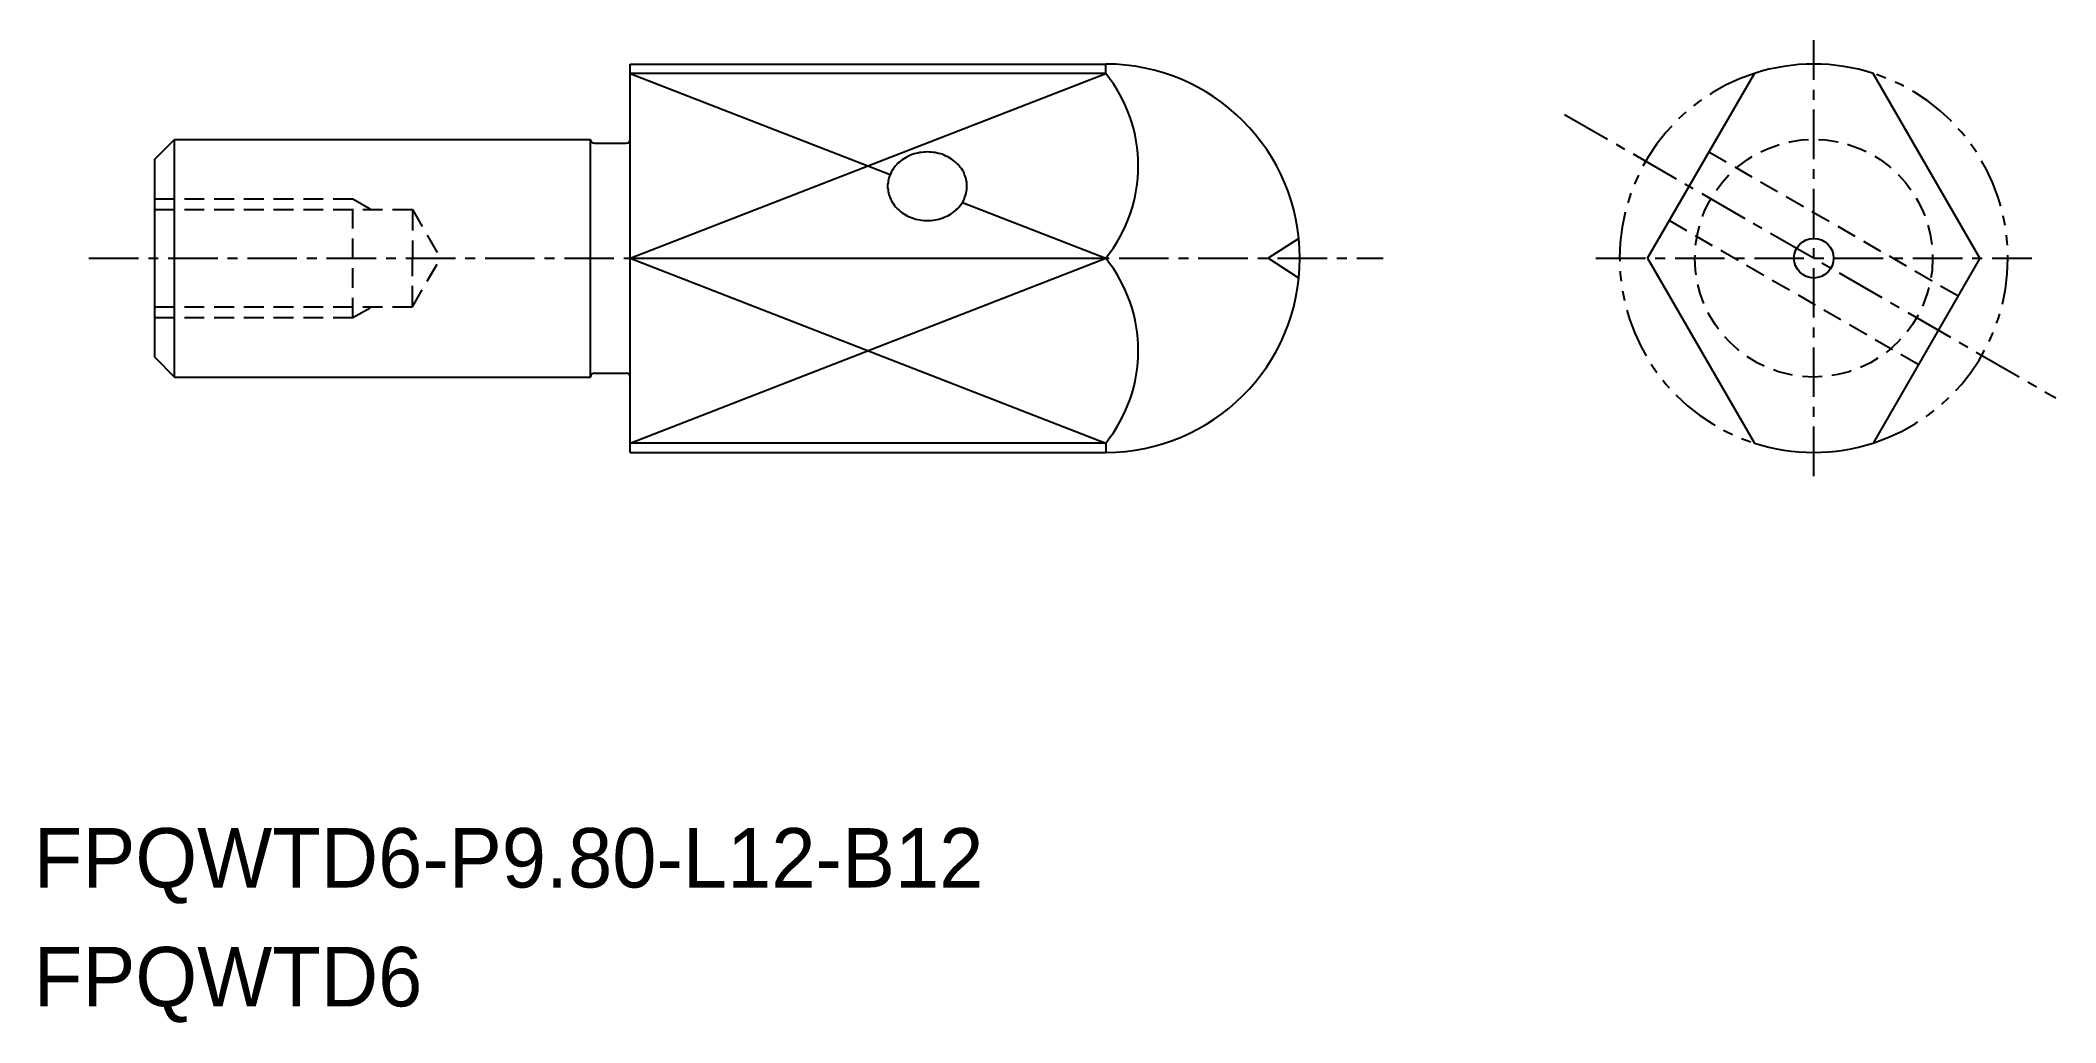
# Model space of a CAD drawing. Extents: x -1864.2 to -1813.4, y -353.5 to -328.7.
import ezdxf

# ---------------------------------------------------------------- set-up
doc = ezdxf.new("R2010")
doc.units = 0
for name, pattern in [('CENTER', [2, 1.25, -0.25, 0.25, -0.25]), ('DASHED', [0.75, 0.5, -0.25]), ('PHANTOM', [2.5, 1.25, -0.25, 0.25, -0.25, 0.25, -0.25])]:
    doc.linetypes.add(name, pattern=pattern)
doc.layers.get('0').update_dxf_attribs({"linetype": 'CONTINUOUS'})
doc.layers.add('CENTER', color=1, linetype='CENTER')

msp = doc.modelspace()

# ---------------------------------------------------------------- linework, layer by layer
for p, q in [((-1849.357, -331.178), (-1849.357, -329.278)), ((-1849.357, -329.278), (-1837.357, -329.278)), ((-1837.357, -329.514), (-1849.357, -329.514)), ((-1837.357, -329.514), (-1837.357, -329.278)), ((-1861.357, -331.678), (-1860.857, -331.178)), ((-1860.857, -337.178), (-1860.857, -331.178)), ((-1860.857, -331.178), (-1850.357, -331.178)), ((-1850.357, -337.178), (-1850.357, -331.178)), ((-1850.257, -331.278), (-1849.457, -331.278)), ((-1849.357, -337.178), (-1849.357, -331.178)), ((-1861.357, -336.678), (-1861.357, -331.678)), ((-1849.357, -334.178), (-1837.357, -334.178)), ((-1861.357, -336.678), (-1860.857, -337.178)), ((-1860.857, -337.178), (-1850.357, -337.178)), ((-1850.257, -337.078), (-1849.457, -337.078)), ((-1849.357, -339.078), (-1849.357, -337.178)), ((-1837.357, -338.843), (-1849.357, -338.843)), ((-1849.357, -339.078), (-1837.357, -339.078)), ((-1837.357, -338.843), (-1837.357, -339.078))]:
    msp.add_line(p, q)
at = {"color": 3}
for p, q in [((-1849.357, -334.178), (-1837.357, -329.514)), ((-1849.357, -329.514), (-1842.795, -332.064)), ((-1840.975, -332.772), (-1837.357, -334.178)), ((-1832.486, -333.679), (-1833.257, -334.178)), ((-1849.357, -334.178), (-1837.357, -338.843)), ((-1849.357, -338.843), (-1837.357, -334.178)), ((-1832.486, -334.678), (-1833.257, -334.178))]:
    msp.add_line(p, q, dxfattribs=at)
at = {"color": 7, "linetype": 'CONTINUOUS'}
for p, q in [((-1823.678, -334.178), (-1820.985, -329.514)), ((-1815.292, -334.178), (-1817.985, -329.514)), ((-1823.678, -334.178), (-1820.985, -338.843)), ((-1815.292, -334.178), (-1817.985, -338.843))]:
    msp.add_line(p, q, dxfattribs=at)
at = {"color": 3, "linetype": 'DASHED'}
for p, q in [((-1822.13, -331.497), (-1815.84, -335.128)), ((-1861.357, -332.678), (-1856.357, -332.678)), ((-1861.357, -332.949), (-1854.857, -332.949)), ((-1856.357, -332.678), (-1855.888, -332.949)), ((-1856.357, -335.678), (-1856.357, -332.678)), ((-1854.857, -332.949), (-1854.147, -334.178)), ((-1854.857, -332.978), (-1854.857, -334.178)), ((-1823.13, -333.229), (-1816.84, -336.86)), ((-1854.857, -335.408), (-1854.147, -334.178)), ((-1854.857, -335.378), (-1854.857, -334.178)), ((-1861.357, -335.408), (-1854.857, -335.408)), ((-1861.357, -335.678), (-1856.357, -335.678)), ((-1856.357, -335.678), (-1855.888, -335.408))]:
    msp.add_line(p, q, dxfattribs=at)
msp.add_polyline3d([(-1842.86, -332.363, 0), (-1842.86, -332.405, 0), (-1842.85, -332.448, 0), (-1842.85, -332.49, 0), (-1842.84, -332.532, 0), (-1842.83, -332.573, 0), (-1842.81, -332.614, 0), (-1842.8, -332.655, 0), (-1842.78, -332.694, 0), (-1842.76, -332.733, 0), (-1842.74, -332.771, 0), (-1842.71, -332.808, 0), (-1842.69, -332.844, 0), (-1842.66, -332.879, 0), (-1842.63, -332.912, 0), (-1842.6, -332.944, 0), (-1842.56, -332.975, 0), (-1842.53, -333.004, 0), (-1842.49, -333.032, 0), (-1842.45, -333.058, 0), (-1842.41, -333.083, 0), (-1842.37, -333.106, 0), (-1842.33, -333.127, 0), (-1842.28, -333.146, 0), (-1842.24, -333.163, 0), (-1842.19, -333.178, 0), (-1842.15, -333.192, 0), (-1842.1, -333.203, 0), (-1842.05, -333.212, 0), (-1842, -333.219, 0), (-1841.95, -333.225, 0), (-1841.91, -333.228, 0), (-1841.86, -333.229, 0), (-1841.81, -333.228, 0), (-1841.76, -333.225, 0), (-1841.71, -333.219, 0), (-1841.66, -333.212, 0), (-1841.61, -333.203, 0), (-1841.57, -333.192, 0), (-1841.52, -333.178, 0), (-1841.47, -333.163, 0), (-1841.43, -333.146, 0), (-1841.39, -333.127, 0), (-1841.34, -333.106, 0), (-1841.3, -333.083, 0), (-1841.26, -333.058, 0), (-1841.22, -333.032, 0), (-1841.19, -333.004, 0), (-1841.15, -332.975, 0), (-1841.12, -332.944, 0), (-1841.08, -332.912, 0), (-1841.05, -332.879, 0), (-1841.03, -332.844, 0), (-1841, -332.808, 0), (-1840.97, -332.771, 0), (-1840.95, -332.733, 0), (-1840.93, -332.694, 0), (-1840.92, -332.655, 0), (-1840.9, -332.614, 0), (-1840.89, -332.573, 0), (-1840.88, -332.532, 0), (-1840.87, -332.49, 0), (-1840.86, -332.448, 0), (-1840.86, -332.405, 0), (-1840.86, -332.363, 0), (-1840.86, -332.32, 0), (-1840.86, -332.278, 0), (-1840.87, -332.236, 0), (-1840.88, -332.194, 0), (-1840.89, -332.152, 0), (-1840.9, -332.111, 0), (-1840.92, -332.071, 0), (-1840.93, -332.031, 0), (-1840.95, -331.993, 0), (-1840.97, -331.955, 0), (-1841, -331.918, 0), (-1841.03, -331.882, 0), (-1841.05, -331.847, 0), (-1841.08, -331.813, 0), (-1841.12, -331.781, 0), (-1841.15, -331.75, 0), (-1841.19, -331.721, 0), (-1841.22, -331.693, 0), (-1841.26, -331.667, 0), (-1841.3, -331.643, 0), (-1841.34, -331.62, 0), (-1841.39, -331.599, 0), (-1841.43, -331.58, 0), (-1841.47, -331.563, 0), (-1841.52, -331.547, 0), (-1841.57, -331.534, 0), (-1841.61, -331.523, 0), (-1841.66, -331.513, 0), (-1841.71, -331.506, 0), (-1841.76, -331.501, 0), (-1841.81, -331.498, 0), (-1841.86, -331.497, 0), (-1841.91, -331.498, 0), (-1841.95, -331.501, 0), (-1842, -331.506, 0), (-1842.05, -331.513, 0), (-1842.1, -331.523, 0), (-1842.15, -331.534, 0), (-1842.19, -331.547, 0), (-1842.24, -331.563, 0), (-1842.28, -331.58, 0), (-1842.33, -331.599, 0), (-1842.37, -331.62, 0), (-1842.41, -331.643, 0), (-1842.45, -331.667, 0), (-1842.49, -331.693, 0), (-1842.53, -331.721, 0), (-1842.56, -331.75, 0), (-1842.6, -331.781, 0), (-1842.63, -331.813, 0), (-1842.66, -331.847, 0), (-1842.69, -331.882, 0), (-1842.71, -331.918, 0), (-1842.74, -331.955, 0), (-1842.76, -331.993, 0), (-1842.78, -332.031, 0), (-1842.8, -332.071, 0), (-1842.81, -332.111, 0), (-1842.83, -332.152, 0), (-1842.84, -332.194, 0), (-1842.85, -332.236, 0), (-1842.85, -332.278, 0), (-1842.86, -332.32, 0), (-1842.86, -332.363, 0)])
msp.add_circle((-1819.485, -334.178), 3, dxfattribs=at)
msp.add_circle((-1819.485, -334.178), 0.5)
for centre, radius, start, end in [((-1837.357, -334.178), 4.9, 270, 90), ((-1840.251, -331.846), 3.717, 321.1329, 38.8671), ((-1850.257, -331.178), 0.1, 180, 270), ((-1849.457, -331.178), 0.1, 270, 0), ((-1840.251, -336.511), 3.717, 321.1329, 38.8671), ((-1850.257, -337.178), 0.1, 90, 180), ((-1849.457, -337.178), 0.1, 0, 90)]:
    msp.add_arc(centre, radius, start, end)
at = {"color": 3, "linetype": 'PHANTOM'}
for start, end in [(107.8257, 252.1743), (287.8257, 72.1743)]:
    msp.add_arc((-1819.485, -334.178), 4.9, start, end, dxfattribs=at)
at = {"color": 7, "linetype": 'CONTINUOUS'}
for start, end in [(72.1743, 107.8257), (252.1743, 287.8257)]:
    msp.add_arc((-1819.485, -334.178), 4.9, start, end, dxfattribs=at)
msp.add_point((-1861.357, -334.178), dxfattribs=at)
at = {"layer": 'CENTER', "color": 1, "linetype": 'CENTER'}
for p, q in [((-1819.485, -339.678), (-1819.485, -328.678)), ((-1863.02, -334.178), (-1830.357, -334.178)), ((-1824.985, -334.178), (-1813.985, -334.178))]:
    msp.add_line(p, q, dxfattribs=at)
at = {"layer": 'CENTER'}
msp.add_line((-1825.775, -330.547), (-1813.38, -337.703), dxfattribs=at)

# ---------------------------------------------------------------- texts
for s, p in [('FPQWTD6-P9.80-L12-B12', (-1864.411, -350.061)), ('FPQWTD6', (-1864.411, -353.061))]:
    msp.add_text(s, height=1.5).set_placement(p)

doc.saveas('drawing.dxf')
